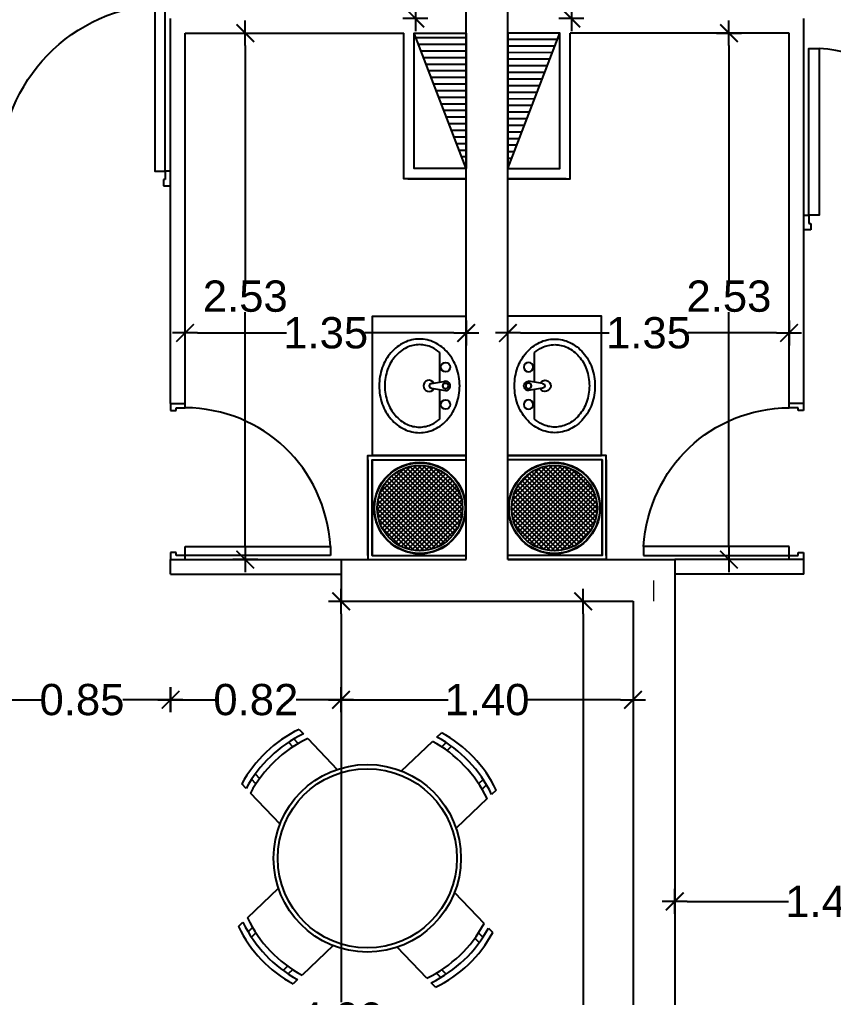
# Model space of a CAD drawing. Header units: millimetres. Extents: x 1217 to 2428, y 234 to 644.
# Drawn here: x 2357.494 to 2361.401, y 486.727 to 491.42 of the extents above; entities that cross this region are included whole.
import ezdxf

# ---------------------------------------------------------------- set-up
doc = ezdxf.new("R2010")
doc.units = ezdxf.units.MM
doc.layers.get('0').update_dxf_attribs({"lineweight": 5})
for name, color, linetype in [('0.1', 251, 'Continuous'), ('0.3', 6, 'Continuous'), ('COTAS INTERIORES', 3, 'Continuous'), ('EJES', 8, 'Continuous'), ('MURO', 5, 'Continuous'), ('MUROS', 7, 'Continuous'), ('PUERTAS', 2, 'Continuous'), ('SHAFT', 3, 'Continuous')]:
    doc.layers.add(name, color=color, linetype=linetype)
doc.styles.add('INTERARQ', font='arial.ttf')
doc.dimstyles.new('ESCALA_1-50', dxfattribs={"dimtxt": 0.15, "dimasz": 0.06, "dimexe": 0.18, "dimexo": 0.0625, "dimgap": 0, "dimtad": 0, "dimtih": 1, "dimtoh": 1, "dimzin": 0, "dimdsep": 46, "dimtxsty": 'INTERARQ', "dimblk": 'DIMTICK', "dimcen": 0, "dimse1": 1, "dimse2": 1, "dimclrd": 256, "dimclre": 1, "dimclrt": 2, "dimadec": 0, "dimazin": 0, "dimtfac": 4.5, "dimtofl": 0, "dimtmove": 2, "dimatfit": 3, "dimldrblk": 'DIMTICK', "dimfxl": 1, "dimtolj": 1, "dimtzin": 0, "dimarcsym": 0})
pattern_1 = [(225, (2330.128191, 504.101485), (0.011225237, -0.011225237), []), (315, (2330.128191, 504.101485), (0.011225237, 0.011225237), [])]

# ---------------------------------------------------------------- blocks, each defined once
blk = doc.blocks.new('P80')
at = {"layer": 'PUERTAS'}
for p, q in [((-0.07, 0.825), (-0.07, 0.85)), ((0, 0.85), (0, 0.8162)), ((-0.03, 0.825), (-0.07, 0.825)), ((-0.03, 0.8162), (-0.03, 0.825)), ((0, 0.8162), (-0.03, 0.8162)), ((-0.07, 0.025), (-0.03, 0.025)), ((-0.07, 0), (-0.07, 0.025)), ((-0.03, 0.0338), (0, 0.0338)), ((-0.03, 0.025), (-0.03, 0.0338)), ((0, 0.0338), (0, 0))]:
    blk.add_line(p, q, dxfattribs=at)
blk.add_lwpolyline([(-0.87, 0.075), (-0.07, 0.075), (-0.07, 0.025), (-0.87, 0.025)], close=True, dxfattribs=at)
blk.add_arc((-0.0663, 0.0108), 0.8063, 87.4193, 175.4329, dxfattribs=at)
blk = doc.blocks.new('Van1-pla')
at = {"color": 8}
for p, q in [((-2.16, 42.32), (-18.03, 42.32)), ((-1.41, 37.99), (-2.71, 45.49)), ((0.99, 37.99), (2.29, 45.49)), ((17.6, 42.32), (1.74, 42.32))]:
    blk.add_line(p, q, dxfattribs=at)
blk.add_lwpolyline([(-25.21, 31.5, 0.112687), (-23.37, 23.44, 0.103282), (-17.89, 16.3, 0.092276), (-9.94, 11.68, 0.085761), (-0.21, 10, 0.085761), (9.52, 11.68, 0.092276), (17.47, 16.3, 0.103282), (22.95, 23.44, 0.112687), (24.79, 31.5, 0.112687), (22.95, 39.56, 0.103282), (17.47, 46.7, 0.092276), (9.52, 51.32, 0.085761), (-0.21, 53, 0.085761), (-9.94, 51.32, 0.092276), (-17.89, 46.7, 0.103282), (-23.37, 39.56, 0.112687)], format="xyb", close=True, dxfattribs=at)
for points in [[(-18.03, 42.32, 0.063934), (-20.67, 38.26, 0.112687), (-22.21, 31.5, 0.112687)], [(-22.21, 31.5, 0.112687), (-20.67, 24.74, 0.103282), (-15.93, 18.57, 0.092276), (-8.94, 14.51, 0.085761), (-0.21, 13, 0.085761), (8.51, 14.51, 0.092276), (15.51, 18.57, 0.103282), (20.25, 24.74, 0.112687), (21.79, 31.5, 0.112687), (20.25, 38.26, 0.063934), (17.6, 42.32, 0.092276)]]:
    blk.add_lwpolyline(points, format="xyb", dxfattribs=at)
for centre, radius in [((-10.21, 45.49), 2.5), ((-0.21, 45.49), 1.5), ((9.79, 45.49), 2.5)]:
    blk.add_circle(centre, radius, dxfattribs=at)
for centre, radius, start, end in [((-0.21, 45.49), 2.5, 340.3329, 199.6671), ((-0.21, 36.6), 3, 118.1824, 61.8176), ((-0.21, 37.99), 1.2, 180, 0)]:
    blk.add_arc(centre, radius, start, end, dxfattribs=at)
blk = doc.blocks.new('com')
at = {"layer": '0.1'}
for p, q in [((-0.3421, 0.6108), (-0.3209, 0.5896)), ((0.3209, 0.5896), (0.3421, 0.6108)), ((-0.3449, 0.5429), (-0.3661, 0.5641)), ((-0.2997, 0.5684), (-0.1541, 0.4228)), ((0.1541, 0.4228), (0.2997, 0.5684)), ((0.3449, 0.5429), (0.3661, 0.5641)), ((-0.3917, 0.5473), (-0.3705, 0.526)), ((0.3917, 0.5473), (0.3705, 0.526)), ((-0.5473, 0.3917), (-0.526, 0.3705)), ((0.5473, 0.3917), (0.526, 0.3705)), ((-0.5896, 0.3209), (-0.6108, 0.3421)), ((-0.5429, 0.3449), (-0.5641, 0.3661)), ((0.5429, 0.3449), (0.5641, 0.3661)), ((0.6108, 0.3421), (0.5896, 0.3209)), ((-0.4228, 0.1541), (-0.5684, 0.2997)), ((0.5684, 0.2997), (0.4228, 0.1541)), ((-0.5684, -0.2997), (-0.4228, -0.1541)), ((0.4228, -0.1541), (0.5684, -0.2997)), ((-0.6108, -0.3421), (-0.5896, -0.3209)), ((0.5896, -0.3209), (0.6108, -0.3421)), ((-0.5429, -0.3449), (-0.5641, -0.3661)), ((-0.5473, -0.3917), (-0.526, -0.3705)), ((0.5473, -0.3917), (0.526, -0.3705)), ((0.5429, -0.3449), (0.5641, -0.3661)), ((-0.1541, -0.4228), (-0.2997, -0.5684)), ((0.2997, -0.5684), (0.1541, -0.4228)), ((-0.3917, -0.5473), (-0.3705, -0.526)), ((-0.3449, -0.5429), (-0.3661, -0.5641)), ((0.3449, -0.5429), (0.3661, -0.5641)), ((0.3917, -0.5473), (0.3705, -0.526)), ((-0.3209, -0.5896), (-0.3421, -0.6108)), ((0.3421, -0.6108), (0.3209, -0.5896))]:
    blk.add_line(p, q, dxfattribs=at)
for radius in [0.45, 0.43]:
    blk.add_circle((0, 0), radius, dxfattribs=at)
for centre, start, end in [((-0.0616, 0.0616), 117.0547, 152.9453), ((0.0616, 0.0616), 27.0547, 62.9453), ((-0.0404, 0.0404), 117.0547, 152.9453), ((-0.0192, 0.0192), 117.0547, 152.9453), ((0.0192, 0.0192), 27.0547, 62.9453), ((0.0404, 0.0404), 27.0547, 62.9453), ((-0.0404, -0.0404), 207.0547, 242.9453), ((-0.0192, -0.0192), 207.0547, 242.9453), ((0.0192, -0.0192), 297.0547, 332.9453), ((0.0404, -0.0404), 297.0547, 332.9453), ((-0.0616, -0.0616), 207.0547, 242.9453), ((0.0616, -0.0616), 297.0547, 332.9453)]:
    blk.add_arc(centre, 0.6167, start, end, dxfattribs=at)
blk = doc.blocks.new('DFDFDFDFDDFGGG')
at = {"layer": 'PUERTAS'}
for p, q in [((381629.6763, 7752659.5205), (381629.6427, 7752659.5205)), ((381629.6763, 7752659.4936), (381629.6763, 7752659.5205)), ((381630.359, 7752659.5205), (381630.359, 7752659.4936)), ((381630.3927, 7752659.5205), (381630.359, 7752659.5205)), ((381629.6427, 7752659.4505), (381629.6629, 7752659.4505)), ((381629.6628, 7752658.7508), (381629.6629, 7752659.4505)), ((381629.6629, 7752659.4936), (381629.6763, 7752659.4936)), ((381629.6629, 7752659.4505), (381629.6629, 7752659.4936)), ((381629.6629, 7752659.4505), (381629.7061, 7752659.4505)), ((381629.7061, 7752659.4505), (381629.706, 7752658.7508)), ((381630.359, 7752659.4936), (381630.3725, 7752659.4936)), ((381630.3725, 7752659.4936), (381630.3725, 7752659.4505)), ((381630.3725, 7752659.4505), (381630.3927, 7752659.4505)), ((381629.706, 7752658.7508), (381629.6628, 7752658.7508))]:
    blk.add_line(p, q, dxfattribs=at)
blk.add_ellipse((381629.5787, 7752659.5294), major_axis=(-0.6336, 0.5233), ratio=0.91419, start_param=2.378631, end_param=3.775075, dxfattribs=at)
blk = doc.blocks.new('DIMTICK')
at = {"color": 1}
for p, q in [((0, 1), (0, -1)), ((-1, 0), (1, 0))]:
    blk.add_line(p, q, dxfattribs=at)
at = {"color": 3, "const_width": 0.141}
blk.add_lwpolyline([(0.707, 0.707), (-0.707, -0.707)], dxfattribs=at)
blk = doc.blocks.new('*D343')
at = {"layer": 'COTAS INTERIORES', "lineweight": -2, "ltscale": 3, "transparency": 16777216}
for p, q in [((2357.4284, 488.1557), (2357.598, 488.1557)), ((2358.1583, 488.1557), (2357.9887, 488.1557))]:
    blk.add_line(p, q, dxfattribs=at)
at = {"layer": 'DEFPOINTS', "color": 0, "ltscale": 3, "transparency": 16777216}
for p in [(2357.3684, 488.7852, 0), (2358.2183, 488.7585, 0), (2358.2183, 488.1557)]:
    blk.add_point(p, dxfattribs=at)
at = {"layer": 'COTAS INTERIORES', "lineweight": -2, "ltscale": 3, "transparency": 16777216, "xscale": 0.06, "yscale": 0.06, "zscale": 0.06, "rotation": 180}
blk.add_blockref('DIMTICK', (2357.3684, 488.1557), dxfattribs=at)
at = {"layer": 'COTAS INTERIORES', "lineweight": -2, "ltscale": 3, "transparency": 16777216, "xscale": 0.06, "yscale": 0.06, "zscale": 0.06}
blk.add_blockref('DIMTICK', (2358.2183, 488.1557), dxfattribs=at)
at = {"layer": 'COTAS INTERIORES', "color": 2, "ltscale": 3, "transparency": 16777216, "insert": (2357.7933, 488.1557), "char_height": 0.15, "attachment_point": 5, "style": 'INTERARQ'}
blk.add_mtext('\\A1;0.85', dxfattribs=at)
blk = doc.blocks.new('*D344')
at = {"layer": 'COTAS INTERIORES', "lineweight": -2, "ltscale": 3, "transparency": 16777216}
for p, q in [((2358.2783, 488.1557), (2358.4338, 488.1557)), ((2358.9774, 488.1557), (2358.8219, 488.1557))]:
    blk.add_line(p, q, dxfattribs=at)
at = {"layer": 'DEFPOINTS', "color": 0, "ltscale": 3, "transparency": 16777216}
for p in [(2358.2183, 488.7585, 0), (2359.0374, 488.6285, 0), (2359.0374, 488.1557)]:
    blk.add_point(p, dxfattribs=at)
at = {"layer": 'COTAS INTERIORES', "lineweight": -2, "ltscale": 3, "transparency": 16777216, "xscale": 0.06, "yscale": 0.06, "zscale": 0.06, "rotation": 180}
blk.add_blockref('DIMTICK', (2358.2183, 488.1557), dxfattribs=at)
at = {"layer": 'COTAS INTERIORES', "lineweight": -2, "ltscale": 3, "transparency": 16777216, "xscale": 0.06, "yscale": 0.06, "zscale": 0.06}
blk.add_blockref('DIMTICK', (2359.0374, 488.1557), dxfattribs=at)
at = {"layer": 'COTAS INTERIORES', "color": 2, "ltscale": 3, "transparency": 16777216, "insert": (2358.6279, 488.1557), "char_height": 0.15, "attachment_point": 5, "style": 'INTERARQ'}
blk.add_mtext('\\A1;0.82', dxfattribs=at)
blk = doc.blocks.new('*D345')
at = {"layer": 'COTAS INTERIORES', "lineweight": -2, "ltscale": 3, "transparency": 16777216}
for p, q in [((2359.0974, 488.1557), (2359.5509, 488.1557)), ((2360.3794, 488.1557), (2359.9259, 488.1557))]:
    blk.add_line(p, q, dxfattribs=at)
at = {"layer": 'DEFPOINTS', "color": 0, "ltscale": 3, "transparency": 16777216}
for p in [(2359.0374, 488.6285), (2360.4394, 488.6285), (2360.4394, 488.1557)]:
    blk.add_point(p, dxfattribs=at)
at = {"layer": 'COTAS INTERIORES', "lineweight": -2, "ltscale": 3, "transparency": 16777216, "xscale": 0.06, "yscale": 0.06, "zscale": 0.06, "rotation": 180}
blk.add_blockref('DIMTICK', (2359.0374, 488.1557), dxfattribs=at)
at = {"layer": 'COTAS INTERIORES', "lineweight": -2, "ltscale": 3, "transparency": 16777216, "xscale": 0.06, "yscale": 0.06, "zscale": 0.06}
blk.add_blockref('DIMTICK', (2360.4394, 488.1557), dxfattribs=at)
at = {"layer": 'COTAS INTERIORES', "color": 2, "ltscale": 3, "transparency": 16777216, "insert": (2359.7384, 488.1557), "char_height": 0.15, "attachment_point": 5, "style": 'INTERARQ'}
blk.add_mtext('\\A1;1.40', dxfattribs=at)
blk = doc.blocks.new('*D349')
at = {"layer": 'COTAS INTERIORES', "lineweight": -2, "ltscale": 3, "transparency": 16777216}
for p, q in [((2360.1997, 488.5685), (2360.1997, 486.5049)), ((2360.1997, 484.2881), (2360.1997, 486.3517))]:
    blk.add_line(p, q, dxfattribs=at)
at = {"layer": 'DEFPOINTS', "color": 0, "ltscale": 3, "transparency": 16777216}
for p in [(2360.4394, 488.6285, 0), (2360.1997, 484.2281), (2360.4394, 484.2281, 0)]:
    blk.add_point(p, dxfattribs=at)
at = {"layer": 'COTAS INTERIORES', "lineweight": -2, "ltscale": 3, "transparency": 16777216, "xscale": 0.06, "yscale": 0.06, "zscale": 0.06}
for p, rotation in [((2360.1997, 488.6285), 90), ((2360.1997, 484.2281), 270)]:
    blk.add_blockref('DIMTICK', p, dxfattribs=dict(at, rotation=rotation))
at = {"layer": 'COTAS INTERIORES', "color": 2, "ltscale": 3, "transparency": 16777216, "insert": (2360.1997, 486.4283), "char_height": 0.15, "attachment_point": 5, "style": 'INTERARQ'}
blk.add_mtext('\\A1;4.40', dxfattribs=at)
blk = doc.blocks.new('*D354')
at = {"layer": 'COTAS INTERIORES', "lineweight": -2, "ltscale": 3, "transparency": 16777216}
for p, q in [((2359.0374, 488.5685), (2359.0374, 486.7037)), ((2359.0374, 484.6857), (2359.0374, 486.5505))]:
    blk.add_line(p, q, dxfattribs=at)
at = {"layer": 'DEFPOINTS', "color": 0, "ltscale": 3, "transparency": 16777216}
for p in [(2359.0374, 488.6285, 0), (2359.0374, 484.6257, 0), (2359.0374, 484.6257)]:
    blk.add_point(p, dxfattribs=at)
at = {"layer": 'COTAS INTERIORES', "lineweight": -2, "ltscale": 3, "transparency": 16777216, "xscale": 0.06, "yscale": 0.06, "zscale": 0.06}
for p, rotation in [((2359.0374, 488.6285), 90), ((2359.0374, 484.6257), 270)]:
    blk.add_blockref('DIMTICK', p, dxfattribs=dict(at, rotation=rotation))
at = {"layer": 'COTAS INTERIORES', "color": 2, "ltscale": 3, "transparency": 16777216, "insert": (2359.0374, 486.6271), "char_height": 0.15, "attachment_point": 5, "style": 'INTERARQ'}
blk.add_mtext('\\A1;4.00', dxfattribs=at)
blk = doc.blocks.new('*D355')
at = {"layer": 'COTAS INTERIORES', "lineweight": -2, "ltscale": 3, "transparency": 16777216}
for p, q in [((2358.3483, 489.916), (2358.7751, 489.916)), ((2359.5784, 489.916), (2359.1517, 489.916))]:
    blk.add_line(p, q, dxfattribs=at)
at = {"layer": 'DEFPOINTS', "color": 0, "ltscale": 3, "transparency": 16777216}
for p in [(2358.2883, 489.9989, 0), (2359.6384, 489.9989, 0), (2359.6384, 489.916)]:
    blk.add_point(p, dxfattribs=at)
at = {"layer": 'COTAS INTERIORES', "lineweight": -2, "ltscale": 3, "transparency": 16777216, "xscale": 0.06, "yscale": 0.06, "zscale": 0.06, "rotation": 180}
blk.add_blockref('DIMTICK', (2358.2883, 489.916), dxfattribs=at)
at = {"layer": 'COTAS INTERIORES', "lineweight": -2, "ltscale": 3, "transparency": 16777216, "xscale": 0.06, "yscale": 0.06, "zscale": 0.06}
blk.add_blockref('DIMTICK', (2359.6384, 489.916), dxfattribs=at)
at = {"layer": 'COTAS INTERIORES', "color": 2, "ltscale": 3, "transparency": 16777216, "insert": (2358.9634, 489.916), "char_height": 0.15, "attachment_point": 5, "style": 'INTERARQ'}
blk.add_mtext('\\A1;1.35', dxfattribs=at)
blk = doc.blocks.new('*D356')
at = {"layer": 'COTAS INTERIORES', "lineweight": -2, "ltscale": 3, "transparency": 16777216}
for p, q in [((2358.5773, 491.2952), (2358.5773, 490.1685)), ((2358.5773, 488.8885), (2358.5773, 490.0152))]:
    blk.add_line(p, q, dxfattribs=at)
at = {"layer": 'DEFPOINTS', "color": 0, "ltscale": 3, "transparency": 16777216}
for p in [(2359.077, 491.3552, 0), (2358.5773, 488.8285), (2359.1244, 488.8285, 0)]:
    blk.add_point(p, dxfattribs=at)
at = {"layer": 'COTAS INTERIORES', "lineweight": -2, "ltscale": 3, "transparency": 16777216, "xscale": 0.06, "yscale": 0.06, "zscale": 0.06}
for p, rotation in [((2358.5773, 491.3552), 90), ((2358.5773, 488.8285), 270)]:
    blk.add_blockref('DIMTICK', p, dxfattribs=dict(at, rotation=rotation))
at = {"layer": 'COTAS INTERIORES', "color": 2, "ltscale": 3, "transparency": 16777216, "insert": (2358.5773, 490.0918), "char_height": 0.15, "attachment_point": 5, "style": 'INTERARQ'}
blk.add_mtext('\\A1;2.53', dxfattribs=at)
blk = doc.blocks.new('*D360')
at = {"layer": 'COTAS INTERIORES', "lineweight": -2, "ltscale": 3, "transparency": 16777216}
for p, q in [((2359.3944, 493.8651), (2359.3944, 492.7517)), ((2359.3944, 491.4851), (2359.3944, 492.5985))]:
    blk.add_line(p, q, dxfattribs=at)
at = {"layer": 'DEFPOINTS', "color": 0, "ltscale": 3, "transparency": 16777216}
for p in [(2359.2879, 493.9251, 0), (2359.2878, 491.4251, 0), (2359.3944, 491.4251)]:
    blk.add_point(p, dxfattribs=at)
at = {"layer": 'COTAS INTERIORES', "lineweight": -2, "ltscale": 3, "transparency": 16777216, "xscale": 0.06, "yscale": 0.06, "zscale": 0.06}
for p, rotation in [((2359.3944, 493.9251), 90), ((2359.3944, 491.4251), 270)]:
    blk.add_blockref('DIMTICK', p, dxfattribs=dict(at, rotation=rotation))
at = {"layer": 'COTAS INTERIORES', "color": 2, "ltscale": 3, "transparency": 16777216, "insert": (2359.3944, 492.6751), "char_height": 0.15, "attachment_point": 5, "style": 'INTERARQ'}
blk.add_mtext('\\A1;2.50', dxfattribs=at)
blk = doc.blocks.new('*D363')
at = {"layer": 'COTAS INTERIORES', "lineweight": -2, "ltscale": 3, "transparency": 16777216}
for p, q in [((2360.1434, 493.8651), (2360.1434, 492.7517)), ((2360.1434, 491.4851), (2360.1434, 492.5985))]:
    blk.add_line(p, q, dxfattribs=at)
at = {"layer": 'DEFPOINTS', "color": 0, "ltscale": 3, "transparency": 16777216}
for p in [(2360.0631, 493.9251, 0), (2360.1434, 493.9251), (2360.0631, 491.4251, 0)]:
    blk.add_point(p, dxfattribs=at)
at = {"layer": 'COTAS INTERIORES', "lineweight": -2, "ltscale": 3, "transparency": 16777216, "xscale": 0.06, "yscale": 0.06, "zscale": 0.06}
for p, rotation in [((2360.1434, 493.9251), 90), ((2360.1434, 491.4251), 270)]:
    blk.add_blockref('DIMTICK', p, dxfattribs=dict(at, rotation=rotation))
at = {"layer": 'COTAS INTERIORES', "color": 2, "ltscale": 3, "transparency": 16777216, "insert": (2360.1434, 492.6751), "char_height": 0.15, "attachment_point": 5, "style": 'INTERARQ'}
blk.add_mtext('\\A1;2.50', dxfattribs=at)
blk = doc.blocks.new('*D379')
at = {"layer": 'COTAS INTERIORES', "lineweight": -2, "ltscale": 3, "transparency": 16777216}
for p, q in [((2360.6994, 487.1881), (2361.1862, 487.1881)), ((2362.0485, 487.1881), (2361.5617, 487.1881))]:
    blk.add_line(p, q, dxfattribs=at)
at = {"layer": 'DEFPOINTS', "color": 0, "ltscale": 3, "transparency": 16777216}
for p in [(2360.6394, 488.5598, 0), (2362.1085, 487.4281, 0), (2360.6394, 487.1881)]:
    blk.add_point(p, dxfattribs=at)
at = {"layer": 'COTAS INTERIORES', "lineweight": -2, "ltscale": 3, "transparency": 16777216, "xscale": 0.06, "yscale": 0.06, "zscale": 0.06, "rotation": 180}
blk.add_blockref('DIMTICK', (2360.6394, 487.1881), dxfattribs=at)
at = {"layer": 'COTAS INTERIORES', "lineweight": -2, "ltscale": 3, "transparency": 16777216, "xscale": 0.06, "yscale": 0.06, "zscale": 0.06}
blk.add_blockref('DIMTICK', (2362.1085, 487.1881), dxfattribs=at)
at = {"layer": 'COTAS INTERIORES', "color": 2, "ltscale": 3, "transparency": 16777216, "insert": (2361.3739, 487.1881), "char_height": 0.15, "attachment_point": 5, "style": 'INTERARQ'}
blk.add_mtext('\\A1;1.47', dxfattribs=at)
blk = doc.blocks.new('*D381')
at = {"layer": 'COTAS INTERIORES', "lineweight": -2, "ltscale": 3, "transparency": 16777216}
for p, q in [((2359.8985, 489.916), (2360.3252, 489.916)), ((2361.1285, 489.916), (2360.7018, 489.916))]:
    blk.add_line(p, q, dxfattribs=at)
at = {"layer": 'DEFPOINTS', "color": 0, "ltscale": 3, "transparency": 16777216}
for p in [(2359.8385, 489.9989, 0), (2361.1885, 489.9989, 0), (2359.8385, 489.916)]:
    blk.add_point(p, dxfattribs=at)
at = {"layer": 'COTAS INTERIORES', "lineweight": -2, "ltscale": 3, "transparency": 16777216, "xscale": 0.06, "yscale": 0.06, "zscale": 0.06, "rotation": 180}
blk.add_blockref('DIMTICK', (2359.8385, 489.916), dxfattribs=at)
at = {"layer": 'COTAS INTERIORES', "lineweight": -2, "ltscale": 3, "transparency": 16777216, "xscale": 0.06, "yscale": 0.06, "zscale": 0.06}
blk.add_blockref('DIMTICK', (2361.1885, 489.916), dxfattribs=at)
at = {"layer": 'COTAS INTERIORES', "color": 2, "ltscale": 3, "transparency": 16777216, "insert": (2360.5135, 489.916), "char_height": 0.15, "attachment_point": 5, "style": 'INTERARQ'}
blk.add_mtext('\\A1;1.35', dxfattribs=at)
blk = doc.blocks.new('*D382')
at = {"layer": 'COTAS INTERIORES', "lineweight": -2, "ltscale": 3, "transparency": 16777216}
for p, q in [((2360.8996, 491.2952), (2360.8996, 490.1685)), ((2360.8996, 488.8885), (2360.8996, 490.0152))]:
    blk.add_line(p, q, dxfattribs=at)
at = {"layer": 'DEFPOINTS', "color": 0, "ltscale": 3, "transparency": 16777216}
for p in [(2360.3998, 491.3552, 0), (2360.3525, 488.8285, 0), (2360.8996, 488.8285)]:
    blk.add_point(p, dxfattribs=at)
at = {"layer": 'COTAS INTERIORES', "lineweight": -2, "ltscale": 3, "transparency": 16777216, "xscale": 0.06, "yscale": 0.06, "zscale": 0.06}
for p, rotation in [((2360.8996, 491.3552), 90), ((2360.8996, 488.8285), 270)]:
    blk.add_blockref('DIMTICK', p, dxfattribs=dict(at, rotation=rotation))
at = {"layer": 'COTAS INTERIORES', "color": 2, "ltscale": 3, "transparency": 16777216, "insert": (2360.8996, 490.0918), "char_height": 0.15, "attachment_point": 5, "style": 'INTERARQ'}
blk.add_mtext('\\A1;2.53', dxfattribs=at)

msp = doc.modelspace()

# ---------------------------------------------------------------- hatches: boundary and pattern name
at = {"layer": '0.1'}
h = msp.add_hatch(dxfattribs=at)
h.set_pattern_fill('ANSI37', color=256, scale=0.005, angle=-180, style=0)
h.set_pattern_definition(pattern_1)
h.paths.add_polyline_path([(2359.21059, 489.0755, 0.0189559), (2359.21118, 489.05997), (2359.62001, 489.06014, 0.0187556), (2359.62059, 489.0755, 1)])
h.paths.add_polyline_path([(2359.21118, 489.05997, 0.0963417), (2359.2319, 488.98449), (2359.59928, 488.98449, 0.0965438), (2359.62001, 489.06014)])
h.paths.add_polyline_path([(2359.2319, 488.98449, 0.6205603), (2359.59928, 488.98449)])
h = msp.add_hatch(dxfattribs=at)
h.set_pattern_fill('ANSI37', color=256, scale=0.005, angle=-180, style=0)
h.set_pattern_definition(pattern_1)
h.paths.add_polyline_path([(2360.26624, 489.0755, -0.0189559), (2360.26566, 489.05997), (2359.85682, 489.06014, -0.0187556), (2359.85625, 489.0755, -1)])
h.paths.add_polyline_path([(2360.26566, 489.05997, -0.0963417), (2360.24494, 488.98449), (2359.87756, 488.98449, -0.0965438), (2359.85682, 489.06014)])
h.paths.add_polyline_path([(2360.24494, 488.98449, -0.6205603), (2359.87756, 488.98449)])
at = {"layer": 'SHAFT'}
h = msp.add_hatch(dxfattribs=at)
h.set_pattern_fill('ANSI31', color=256, scale=0.01, angle=-225, style=0)
h.set_pattern_definition([(180, (7755476.1971, -384068.411407), (-4e-17, -0.03174976396298), [])])
h.paths.add_polyline_path([(2359.6384, 491.35522), (2359.6384, 490.70599), (2359.3887, 491.35522)])
h = msp.add_hatch(dxfattribs=at)
h.set_pattern_fill('ANSI31', color=256, scale=0.01, angle=-225, style=0)
h.set_pattern_definition([(180, (7755470.987486, -384090.6118), (-4e-17, -0.03174976396298), [])])
h.paths.add_polyline_path([(2359.83841, 491.35522), (2359.83841, 490.70599), (2360.08811, 491.35522)])

# ---------------------------------------------------------------- linework, layer by layer
at = {"ltscale": 3}
msp.add_line((2360.53938, 488.62855, 0), (2360.53938, 488.72856, 0), dxfattribs=at)
at = {"ltscale": 3, "elevation": 0}
for points in [[(2359.3887, 491.35522), (2359.6384, 491.35522), (2359.6384, 490.70599), (2359.3887, 490.70599)], [(2359.83841, 491.35522), (2360.08811, 491.35522), (2360.08811, 490.70599), (2359.83841, 490.70599)]]:
    msp.add_lwpolyline(points, close=True, dxfattribs=at)
at = {"layer": '0.1', "linetype": 'ByBlock', "elevation": 0}
for points in [[(2359.6384, 490.70599), (2359.3887, 491.35522)], [(2359.83841, 490.70599), (2360.08811, 491.35522)]]:
    msp.add_lwpolyline(points, dxfattribs=at)
at = {"layer": '0.1', "elevation": 0}
for points in [[(2359.6384, 489.32762), (2359.18893, 489.32762), (2359.18893, 489.99683), (2359.6384, 489.99683)], [(2359.83841, 489.32762), (2360.28788, 489.32762), (2360.28788, 489.99683), (2359.83841, 489.99683)], [(2359.16586, 488.84856), (2359.16586, 489.32762), (2359.63841, 489.32762)], [(2359.16586, 489.30762), (2359.16586, 488.82856), (2359.63841, 488.82856)], [(2359.18586, 489.30762), (2359.18586, 488.84856), (2359.63841, 488.84856)], [(2359.18586, 488.84856), (2359.18586, 489.30762), (2359.63841, 489.30762)], [(2360.31097, 488.84856), (2360.31097, 489.32762), (2359.83843, 489.32762)], [(2360.29097, 489.30762), (2360.29097, 488.84856), (2359.83843, 488.84856)], [(2360.31097, 489.30762), (2360.31097, 488.82856), (2359.83843, 488.82856)], [(2360.29097, 488.84856), (2360.29097, 489.30762), (2359.83843, 489.30762)]]:
    msp.add_lwpolyline(points, dxfattribs=at)
at = {"layer": '0.1'}
for centre, radius in [((2359.41559, 489.0755, 0), 0.21974), ((2359.41559, 489.0755, 0), 0.2175), ((2360.06125, 489.0755, 0), 0.21974), ((2360.06125, 489.0755, 0), 0.2175), ((2359.41559, 489.0755, 0), 0.205), ((2360.06125, 489.0755, 0), 0.205)]:
    msp.add_circle(centre, radius, dxfattribs=at)
at = {"layer": '0.3'}
for p, q in [((2358.21833, 489.57767, 0), (2358.21834, 491.42519, 0)), ((2361.25848, 489.57767, 0), (2361.25848, 491.4252, 0)), ((2358.28833, 489.57767, 0), (2358.28833, 491.35522, 0)), ((2361.18848, 489.57767, 0), (2361.18848, 491.35522, 0)), ((2358.21833, 488.75856, 0), (2358.21833, 488.82856, 0)), ((2361.25851, 488.75856, 0), (2361.25851, 488.82856, 0))]:
    msp.add_line(p, q, dxfattribs=at)
at = {"layer": '0.3', "elevation": 0}
for points in [[(2358.28833, 491.35522), (2359.33876, 491.35522)], [(2359.6384, 490.65605), (2359.33876, 490.65605), (2359.33876, 491.35522)], [(2359.6384, 491.35522), (2359.6384, 490.70599), (2359.3887, 490.70599), (2359.3887, 491.35522), (2359.6384, 491.35522)], [(2359.83841, 490.65605), (2360.13805, 490.65605), (2360.13805, 491.35522)], [(2359.83841, 491.35522), (2359.83841, 490.70599), (2360.08811, 490.70599), (2360.08811, 491.35522), (2359.83841, 491.35522)], [(2361.18848, 491.35522), (2360.13805, 491.35522)], [(2359.35865, 490.65605), (2359.6384, 490.65605)], [(2360.11816, 490.65605), (2359.83841, 490.65605)], [(2358.21833, 489.57767), (2358.28833, 489.57767)], [(2361.25851, 489.57767), (2361.1885, 489.57767)], [(2358.21833, 488.82856), (2359.03744, 488.82856)], [(2361.25851, 488.82856), (2360.63937, 488.82856)], [(2358.21833, 488.75856), (2359.03744, 488.75856)], [(2358.21833, 488.75855), (2358.28833, 488.75855)], [(2361.25851, 488.75856), (2360.63937, 488.75856)], [(2361.25851, 488.75855), (2361.18851, 488.75855)]]:
    msp.add_lwpolyline(points, dxfattribs=at)
at = {"layer": 'MUROS'}
for p, q in [((2359.63841, 488.82855, 0), (2359.63841, 493.92516, 0)), ((2359.83841, 488.82856, 0), (2359.83841, 493.92516, 0)), ((2359.03744, 488.82855, 0), (2359.63841, 488.82855, 0)), ((2359.83841, 488.82856, 0), (2360.63937, 488.82856, 0)), ((2360.63938, 488.82856, 0), (2360.63938, 484.22816, 0)), ((2360.43938, 488.62855, 0), (2360.43938, 484.22816, 0))]:
    msp.add_line(p, q, dxfattribs=at)
at = {"layer": 'MUROS', "elevation": 0}
msp.add_lwpolyline([(2359.03744, 488.82855), (2359.03744, 488.62856), (2360.43937, 488.62855)], dxfattribs=at)

# ---------------------------------------------------------------- block references
at = {"layer": '0.1'}
for name, p, xscale, yscale, zscale, rotation in [('Van1-pla', (2359.13039, 489.66032, 0), 0.008989348791202377, 0.008989348791202377, 0.008989348791202377, 270), ('Van1-pla', (2360.34642, 489.66032, 0), -0.008989348791202377, 0.008989348791202377, 0.008989348791202377, 90), ('DFDFDFDFDDFGGG', (7745843.05053, -380689.18421, 0), 0.9988165753526749, 0.9988165753526749, 0.9988165753526749, 90.00000000000001), ('DFDFDFDFDDFGGG', (-7741123.57369, -380689.18421, 0), -0.9988165753526749, 0.9988165753526749, 0.9988165753526749, 270)]:
    msp.add_blockref(name, p, dxfattribs=dict(at, xscale=xscale, yscale=yscale, zscale=zscale, rotation=rotation))
at = {"layer": 'EJES', "yscale": 0.9999925657630349, "zscale": 0.9999925657630349}
for p, xscale, rotation in [((2358.21815, 490.62218, 0), -0.9999925657630349, 90), ((2361.25848, 490.41166, 0), 0.9999925657630349, 270)]:
    msp.add_blockref('P80', p, dxfattribs=dict(at, xscale=xscale, rotation=rotation))
at = {"layer": 'MURO', "xscale": 0.9999925657630349, "yscale": 0.9999925657630349, "zscale": 0.9999925657630349, "rotation": 88.64348570313966}
msp.add_blockref('com', (2359.16315, 487.39505, 0), dxfattribs=at)

# ---------------------------------------------------------------- dimensions: what is measured, and where the dimension line sits
at = {"layer": 'COTAS INTERIORES', "ltscale": 3}
for base, p1, p2, angle, picture, middle in [((2359.39439, 491.42511), (2359.28794, 493.92513, 0), (2359.28784, 491.42511, 0), 270, '*D360', (2359.39439, 492.67512)), ((2360.14342, 493.92513), (2360.06314, 491.4251, 0), (2360.06314, 493.92513, 0), 270, '*D363', (2360.14342, 492.67511)), ((2358.57727, 488.82851), (2359.07704, 491.35518, 0), (2359.12436, 488.82851, 0), 270, '*D356', (2358.57727, 490.09184)), ((2360.8996, 488.82851), (2360.39984, 491.35518, 0), (2360.35251, 488.82851, 0), 270, '*D382', (2360.8996, 490.09184)), ((2359.83847, 489.91604), (2361.18854, 489.99891, 0), (2359.83847, 489.99891, 0), 180, '*D381', (2360.5135, 489.91604)), ((2359.03744, 484.6257), (2359.03744, 488.62852, 0), (2359.03744, 484.6257, 0), 270, '*D354', (2359.03744, 486.62711)), ((2360.19974, 484.22812), (2360.43938, 488.62851, 0), (2360.43938, 484.22812, 0), 270, '*D349', (2360.19974, 486.42832))]:
    dim = msp.add_linear_dim(base=base, p1=p1, p2=p2, angle=angle, dimstyle='ESCALA_1-50', dxfattribs=at)
    dim.commit()
    dim.dimension.update_dxf_attribs({"geometry": picture, "text_midpoint": middle})
for base, p1, p2, picture, middle in [((2359.63841, 489.91604), (2358.28833, 489.99891, 0), (2359.63841, 489.99891, 0), '*D355', (2358.96337, 489.91604)), ((2358.21833, 488.15574), (2357.36835, 488.78523, 0), (2358.21833, 488.75851, 0), '*D343', (2357.79334, 488.15574)), ((2359.03744, 488.15574), (2358.21833, 488.75851, 0), (2359.03744, 488.62852, 0), '*D344', (2358.62788, 488.15574)), ((2360.43937, 488.15574, 0), (2359.03744, 488.62852, 0), (2360.43937, 488.62851, 0), '*D345', (2359.7384, 488.15574, 0)), ((2360.63938, 487.18808), (2362.10848, 487.42809, 0), (2360.63938, 488.55978, 0), '*D379', (2361.37393, 487.18808))]:
    dim = msp.add_linear_dim(base=base, p1=p1, p2=p2, dimstyle='ESCALA_1-50', dxfattribs=at)
    dim.commit()
    dim.dimension.update_dxf_attribs({"geometry": picture, "text_midpoint": middle})

doc.saveas('drawing.dxf')
